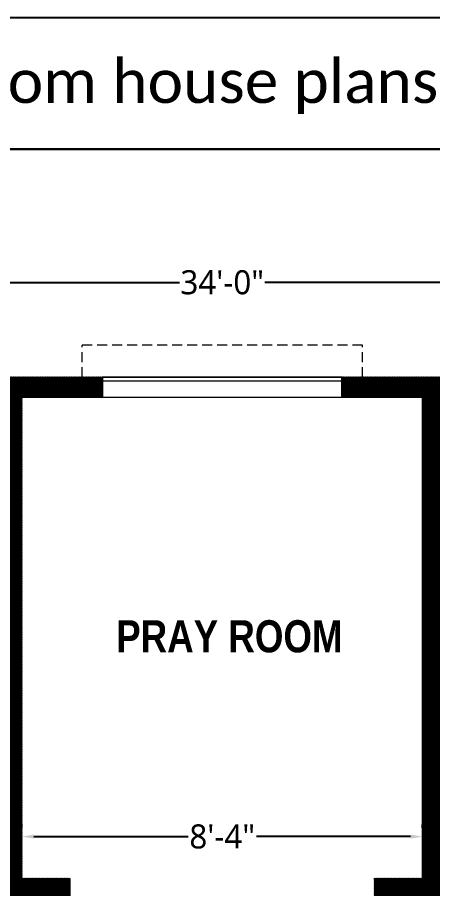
# Model space of a CAD drawing. Header units: feet. Extents: x 36275 to 37218, y -947 to -334.
# Drawn here: x 36670.2 to 36773.8, y -551.4 to -334.2 of the extents above; entities that cross this region are included whole.
import ezdxf

# ---------------------------------------------------------------- set-up
doc = ezdxf.new("R2010")
doc.units = ezdxf.units.FT
doc.header["$MEASUREMENT"] = 0
doc.header["$PDMODE"] = 35
doc.linetypes.add('HIDDEN', pattern=[0.375, 0.25, -0.125])
doc.layers.add('hatch', color=252, linetype='Continuous')
doc.layers.add('PinCAD.com', color=7, linetype='Continuous')
for name, color, linetype, lineweight in [('SLAB LINE', 50, 'Continuous', 30), ('text', 6, 'Continuous', 25), ('wall', 7, 'Continuous', 40), ('Wall_SYN', 7, 'Continuous', 35), ('window', 116, 'Continuous', 20)]:
    doc.layers.add(name, color=color, linetype=linetype, lineweight=lineweight)
doc.styles.add('iso', font='iso.shx')
doc.styles.add('plan', font='trebuc.ttf')
doc.styles.get("Standard").update_dxf_attribs({"font": 'swisscb.ttf'})
doc.dimstyles.new('WORKING', dxfattribs={"dimtxt": 6, "dimasz": 3, "dimexe": 3, "dimexo": 4, "dimgap": 1, "dimtad": 0, "dimdec": 3, "dimzin": 3, "dimdsep": 46, "dimlunit": 4, "dimtxsty": 'plan', "dimcen": 0.09, "dimclrd": 256, "dimclre": 256, "dimclrt": 7, "dimadec": 0, "dimazin": 0, "dimtfac": 1, "dimtdec": 3, "dimtmove": 1, "dimatfit": 3, "dimfxl": 12, "dimtolj": 1, "dimtzin": 0, "dimlwd": -1, "dimlwe": -1, "dimarcsym": 0})
pattern_1 = [(45, (0, 0), (-0.08838834764831845, 0.08838834764831845), [])]

# ---------------------------------------------------------------- blocks, each defined once
blk = doc.blocks.new('*D8')
at = {"layer": 'Defpoints', "color": 0, "lineweight": 0, "transparency": 16777216}
for p in [(36925.31314333927, -400.2845081454798), (36517.31314333927, -453.5753248443623), (36925.31314333927, -453.5753248443623)]:
    blk.add_point(p, dxfattribs=at)
at = {"layer": 'hatch', "transparency": 16777216}
for p, q in [((36517.31314333927, -449.5753248443623), (36517.31314333927, -397.2845081454798)), ((36925.31314333927, -449.5753248443623), (36925.31314333927, -397.2845081454798)), ((36520.31314333927, -400.2845081454798), (36710.66061808675, -400.2845081454798)), ((36922.31314333927, -400.2845081454798), (36731.96566859179, -400.2845081454798))]:
    blk.add_line(p, q, dxfattribs=at)
at = {"layer": 'hatch', "lineweight": 0, "transparency": 16777216}
for points in [[(36520.31314333927, -399.7845081454798), (36520.31314333927, -400.7845081454798), (36517.31314333927, -400.2845081454798)], [(36922.31314333927, -399.7845081454798), (36922.31314333927, -400.7845081454798), (36925.31314333927, -400.2845081454798)]]:
    blk.add_solid(points, dxfattribs=at)
at = {"layer": 'hatch', "color": 7, "lineweight": 0, "transparency": 16777216, "insert": (36721.31314333927, -400.2845081454798), "char_height": 6, "attachment_point": 5, "style": 'plan'}
blk.add_mtext('\\A1;34\'-0"', dxfattribs=at)
blk = doc.blocks.new('*D15')
at = {"layer": 'Defpoints', "color": 0, "lineweight": 0, "transparency": 16777216}
for p in [(36671.31314333927, -538.4817807853542), (36671.31314333927, -540.3081375613799), (36771.31314333928, -540.3081375613799)]:
    blk.add_point(p, dxfattribs=at)
at = {"layer": 'hatch', "transparency": 16777216}
for p, q in [((36671.31314333927, -536.3081375613799), (36671.31314333927, -535.4817807853542)), ((36771.31314333928, -536.3081375613799), (36771.31314333928, -535.4817807853542)), ((36674.31314333927, -538.4817807853542), (36712.78991101604, -538.4817807853542)), ((36768.31314333928, -538.4817807853542), (36729.83637566251, -538.4817807853542))]:
    blk.add_line(p, q, dxfattribs=at)
at = {"layer": 'hatch', "lineweight": 0, "transparency": 16777216}
for points in [[(36674.31314333927, -537.9817807853542), (36674.31314333927, -538.9817807853542), (36671.31314333927, -538.4817807853542)], [(36768.31314333928, -537.9817807853542), (36768.31314333928, -538.9817807853542), (36771.31314333928, -538.4817807853542)]]:
    blk.add_solid(points, dxfattribs=at)
at = {"layer": 'hatch', "color": 7, "lineweight": 0, "transparency": 16777216, "insert": (36721.31314333928, -538.4817807853542), "char_height": 6, "attachment_point": 5, "style": 'plan'}
blk.add_mtext('\\A1;8\'-4"', dxfattribs=at)

msp = doc.modelspace()

# ---------------------------------------------------------------- hatches: boundary and pattern name
at = {"layer": 'SLAB LINE'}
h = msp.add_hatch(dxfattribs=at)
h.set_pattern_fill('ANSI31', color=8)
h.set_pattern_definition(pattern_1)
h.paths.add_polyline_path([(36564.31314333927, -423.9395204819273), (36517.31314333927, -423.9395204819273), (36517.31314333927, -458.9395204819273), (36522.31314333927, -458.9395204819273), (36522.31314333927, -428.9395204819273), (36564.31314333927, -428.9395204819273)])
h.paths.add_polyline_path([(36691.31314333927, -423.9395204819273), (36624.31314333927, -423.9395204819273), (36624.31314333927, -428.9395204819274), (36666.31314333927, -428.9395204819275), (36666.31314333927, -548.939520481927), (36661.31314333927, -548.9395204819273), (36661.31314333927, -553.9395204819275), (36683.31314333927, -553.9395204819273), (36683.31314333927, -548.9395204819273), (36671.31314333927, -548.939520481927), (36671.31314333927, -428.9395204819275), (36691.31314333927, -428.9395204819275)])
h.paths.add_polyline_path([(36620.17028619641, -548.9395204819273), (36522.31314333927, -548.939520481927), (36522.31314333927, -518.9395204819273), (36517.31314333927, -518.9395204819273), (36517.31314333927, -565.939520481927), (36522.31314333927, -565.939520481927), (36522.31314333927, -553.939520481927), (36620.17028619641, -553.9395204819275)])
h = msp.add_hatch(dxfattribs=at)
h.set_pattern_fill('ANSI31', color=8)
h.set_pattern_definition(pattern_1)
h.paths.add_polyline_path([(36818.31314333927, -423.9395204819273), (36751.31314333927, -423.9395204819273), (36751.31314333927, -428.9395204819275), (36771.31314333927, -428.9395204819275), (36771.31314333928, -548.939520481927), (36759.31314333928, -548.9395204819268), (36759.31314333928, -553.9395204819268), (36781.31314333927, -553.9395204819273), (36781.31314333927, -548.9395204819273), (36776.31314333928, -548.939520481927), (36776.31314333927, -428.9395204819275), (36818.31314333927, -428.9395204819274)])
h.paths.add_polyline_path([(36925.31314333927, -423.9395204819273), (36878.31314333927, -423.9395204819273), (36878.31314333927, -428.9395204819273), (36920.31314333927, -428.9395204819273), (36920.31314333927, -458.939520481927), (36925.31314333927, -458.939520481927)])
h.paths.add_polyline_path([(36925.31314333927, -518.939520481927), (36920.31314333927, -518.939520481927), (36920.31314333927, -548.939520481927), (36822.45600048213, -548.9395204819273), (36822.45600048213, -553.9395204819273), (36831.31314333927, -553.939520481927), (36831.31314333928, -602.0823776247887), (36835.17028619641, -602.0823776247887), (36836.31314333927, -602.0823776247887), (36836.31314333927, -553.939520481927), (36920.31314333927, -553.939520481927), (36920.31314333927, -565.939520481927), (36925.31314333927, -565.939520481927)])

# ---------------------------------------------------------------- linework, layer by layer
at = {"layer": 'PinCAD.com'}
for points in [[(36274.56039979382, -334.2115388844763), (37218.49925604133, -334.2115388844763), (37218.49925604133, -946.9454245496473), (36274.56039979382, -946.9454245496473)], [(36591.25322603569, -334.2115388844763), (36917.71697500041, -334.2115388844763), (36917.71697500041, -367.0631018517267), (36591.25322603569, -367.0631018517267)], [(36307.41196276107, -367.0631018517267), (37185.64769307408, -367.0631018517267), (37185.64769307408, -914.0938615823969), (36307.41196276107, -914.0938615823969)]]:
    msp.add_lwpolyline(points, close=True, dxfattribs=at)
at = {"layer": 'wall', "lineweight": 0}
for p, q in [((36517.31314333927, -423.9395204819273), (36925.31314333927, -423.9395204819273)), ((36671.31314333927, -548.9395204819273), (36671.31314333927, -428.9395204819273)), ((36671.31314333927, -428.9395204819275), (36771.31314333927, -428.9395204819275)), ((36771.31314333928, -548.9395204819273), (36771.31314333927, -428.9395204819277)), ((36671.31314333927, -548.939520481927), (36683.31314333927, -548.9395204819273)), ((36683.31314333927, -548.9395204819273), (36683.31314333927, -553.9395204819275)), ((36759.31314333928, -548.9395204819268), (36771.31314333928, -548.939520481927)), ((36759.31314333928, -548.9395204819268), (36759.31314333928, -553.939520481927))]:
    msp.add_line(p, q, dxfattribs=at)
at = {"layer": 'Wall_SYN'}
for p, q in [((36691.31314333927, -428.9395204819239), (36691.31314333927, -423.9395204819289)), ((36751.31314333927, -428.9395204819239), (36751.31314333927, -423.9395204819284))]:
    msp.add_line(p, q, dxfattribs=at)
at = {"layer": 'window', "linetype": 'HIDDEN', "ltscale": 10}
for p, q in [((36756.31314333927, -415.9395204819311), (36686.31314333927, -415.9395204819239)), ((36686.31314333927, -423.9395204819311), (36686.31314333927, -415.9395204819239)), ((36756.31314333927, -423.9395204819311), (36756.31314333927, -415.9395204819311))]:
    msp.add_line(p, q, dxfattribs=at)
at = {"layer": 'window'}
for p, q in [((36751.31314333927, -423.9395204819311), (36691.31314333927, -423.9395204819239)), ((36751.31314333927, -424.9395204819311), (36691.31314333927, -424.9395204819239))]:
    msp.add_line(p, q, dxfattribs=at)

# ---------------------------------------------------------------- texts
at = {"layer": 'PinCAD.com', "linetype": 'Continuous', "insert": (36614.71900515356, -344.7683009121412), "char_height": 11.76013143001176, "attachment_point": 1, "style": 'iso'}
msp.add_mtext_dynamic_manual_height_columns('{\\fCalibri|b0|i0|c0|p34;\\H0.91667x;\\C0;4 bedroom house plans pdf free download}', width=362.2231059387407, gutter_width=58.8006571500588, heights=[0], dxfattribs=at)
at = {"layer": 'text', "lineweight": 0, "insert": (36723.09716544923, -484.531235532723), "char_height": 8, "width": 96.38787878787844, "attachment_point": 2}
msp.add_mtext('PRAY ROOM', dxfattribs=at)

# ---------------------------------------------------------------- dimensions: what is measured, and where the dimension line sits
at = {"layer": 'hatch', "lineweight": 0}
for base, p1, p2, picture, middle in [((36925.31314333927, -400.2845081454798), (36517.31314333927, -453.5753248443623), (36925.31314333927, -453.5753248443623), '*D8', (36721.31314333927, -400.2845081454798)), ((36671.31314333927, -538.4817807853542), (36771.31314333928, -540.3081375613799), (36671.31314333927, -540.3081375613799), '*D15', (36721.31314333928, -538.4817807853542))]:
    dim = msp.add_linear_dim(base=base, p1=p1, p2=p2, dimstyle='WORKING', dxfattribs=at)
    dim.commit()
    dim.dimension.update_dxf_attribs({"geometry": picture, "text_midpoint": middle})

doc.saveas('drawing.dxf')
